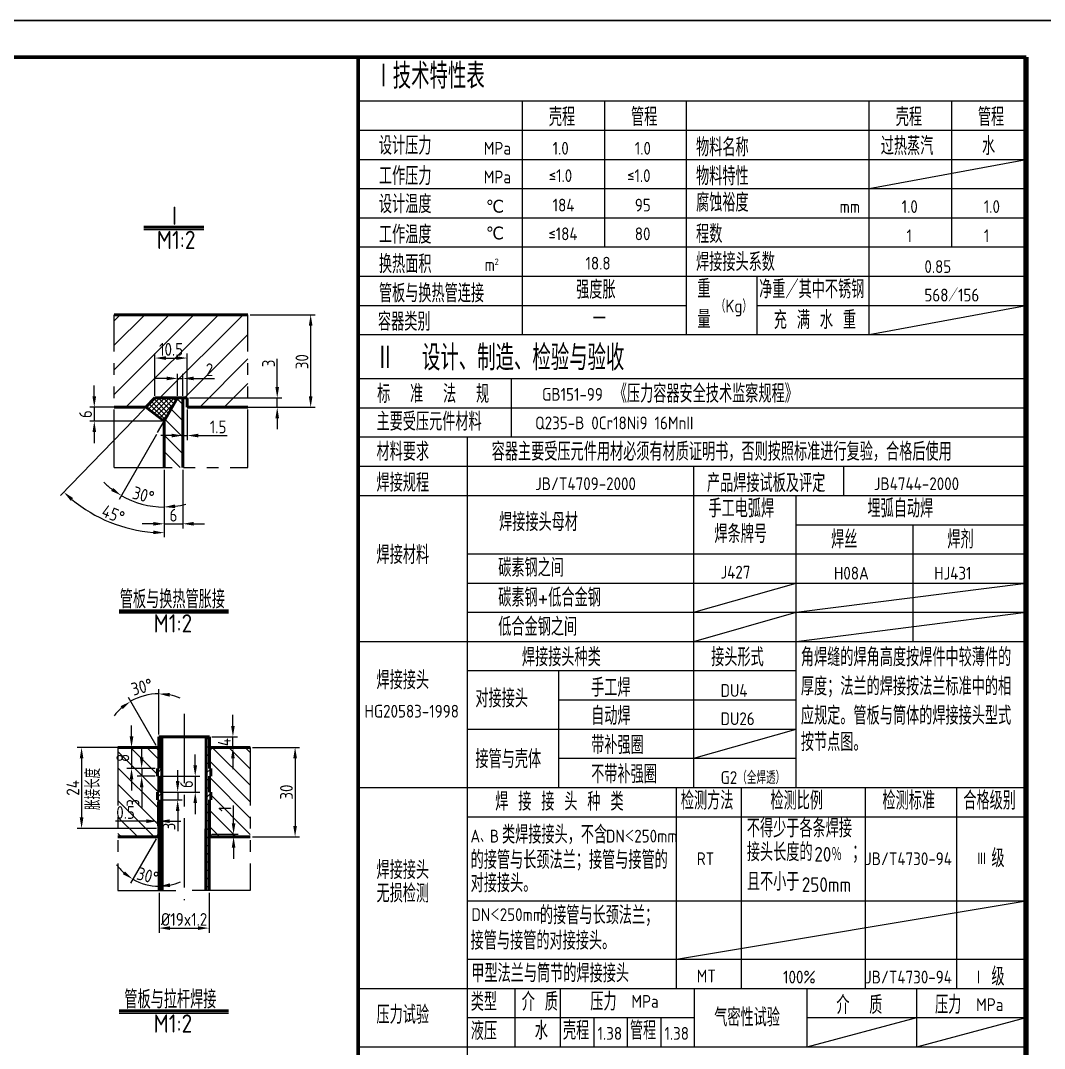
# Model space of a CAD drawing. Header units: millimetres. Extents: x -429811 to -211006, y 118619 to 258323.
# Drawn here: x -214589.4 to -214309, y 121792.8 to 122074.2 of the extents above; entities that cross this region are included whole.
import ezdxf

# ---------------------------------------------------------------- set-up
doc = ezdxf.new("R2010")
doc.units = ezdxf.units.MM
doc.linetypes.add('CENTER2', pattern=[28.575, 19.05, -3.175, 3.175, -3.175])
doc.linetypes.add('PHANTOM2', pattern=[31.75, 15.875, -3.175, 3.175, -3.175, 3.175, -3.175])
for name, color, linetype, lineweight in [('图层1', 7, 'Continuous', 40), ('图层2', 1, 'Continuous', 20), ('图层3', 3, 'Continuous', 20), ('图层4', 2, 'Continuous', 20), ('图层6', 4, 'CENTER2', 20), ('图层7', 6, 'PHANTOM2', 20), ('图框_内框线', 5, 'Continuous', 50), ('图框_角线', 5, 'Continuous', 200)]:
    doc.layers.add(name, color=color, linetype=linetype, lineweight=lineweight)
doc.layers.add('图框_外框线', color=7, linetype='Continuous')
doc.styles.add('工程字体', font='gbenor.shx', dxfattribs={"bigfont": 'gbcbig.shx'})
doc.dimstyles.new('ISO-25', dxfattribs={"dimtxt": 3.5, "dimasz": 3, "dimexe": 1.25, "dimexo": 0.625, "dimtad": 1, "dimdec": 1, "dimtxsty": '工程字体', "dimcen": 2.5, "dimclrd": 3, "dimclre": 3, "dimclrt": 2, "dimadec": 0, "dimazin": 0, "dimtfac": 1, "dimtdec": 1, "dimtmove": 0, "dimatfit": 3, "dimfxl": 0, "dimlwd": 13, "dimlwe": 13, "dimarcsym": 0})

# ---------------------------------------------------------------- blocks, each defined once
blk = doc.blocks.new('*D24')
at = {"layer": 'Defpoints', "color": 0}
for p in [(-214555.08, 121968.31), (-214569.23, 121964.5), (-214550.09, 121964.5)]:
    blk.add_point(p, dxfattribs=at)
at = {"layer": '图层1', "color": 3, "lineweight": 13}
for p, q in [((-214569.23, 121971.31), (-214569.23, 121974.31)), ((-214555.7, 121968.31), (-214570.48, 121968.31)), ((-214569.23, 121968.31), (-214569.23, 121964.5)), ((-214550.71, 121964.5), (-214570.48, 121964.5)), ((-214569.23, 121961.5), (-214569.23, 121958.5))]:
    blk.add_line(p, q, dxfattribs=at)
at = {"layer": '图层1', "color": 3}
for points in [[(-214569.73, 121971.31), (-214568.73, 121971.31), (-214569.23, 121968.31)], [(-214569.73, 121961.5), (-214568.73, 121961.5), (-214569.23, 121964.5)]]:
    blk.add_solid(points, dxfattribs=at)
at = {"layer": '图层1', "color": 2, "insert": (-214571.61, 121966.41), "char_height": 3.5, "attachment_point": 5, "rotation": 90, "style": '工程字体'}
blk.add_mtext('6', dxfattribs=at)
blk = doc.blocks.new('*D23')
at = {"layer": 'Defpoints', "color": 0}
for p in [(-214551.93, 121860.78), (-214551.57, 121860.78), (-214551.93, 121854.98)]:
    blk.add_point(p, dxfattribs=at)
at = {"layer": '图层1', "color": 3, "lineweight": 13}
for p, q in [((-214551.93, 121860.15), (-214551.93, 121853.73)), ((-214551.57, 121860.15), (-214551.57, 121853.73)), ((-214554.93, 121854.98), (-214563.38, 121854.98)), ((-214551.57, 121854.98), (-214551.93, 121854.98)), ((-214548.57, 121854.98), (-214545.57, 121854.98))]:
    blk.add_line(p, q, dxfattribs=at)
at = {"layer": '图层1', "color": 3}
for points in [[(-214554.93, 121855.48), (-214554.93, 121854.48), (-214551.93, 121854.98)], [(-214548.57, 121855.48), (-214548.57, 121854.48), (-214551.57, 121854.98)]]:
    blk.add_solid(points, dxfattribs=at)
at = {"layer": '图层1', "color": 2, "insert": (-214560.66, 121857.36), "char_height": 3.5, "attachment_point": 5, "style": '工程字体'}
blk.add_mtext('0.5', dxfattribs=at)
blk = doc.blocks.new('*D22')
at = {"layer": 'Defpoints', "color": 0}
for p in [(-214551.57, 121862.94), (-214551.57, 121860.78), (-214546.39, 121860.78)]:
    blk.add_point(p, dxfattribs=at)
at = {"layer": '图层1', "color": 3, "lineweight": 13}
for p, q in [((-214546.39, 121865.94), (-214546.39, 121868.94)), ((-214550.94, 121862.94), (-214545.14, 121862.94)), ((-214546.39, 121862.94), (-214546.39, 121860.78)), ((-214550.94, 121860.78), (-214545.14, 121860.78)), ((-214546.39, 121857.78), (-214546.39, 121852.24))]:
    blk.add_line(p, q, dxfattribs=at)
at = {"layer": '图层1', "color": 3}
for points in [[(-214546.89, 121865.94), (-214545.89, 121865.94), (-214546.39, 121862.94)], [(-214546.89, 121857.78), (-214545.89, 121857.78), (-214546.39, 121860.78)]]:
    blk.add_solid(points, dxfattribs=at)
at = {"layer": '图层1', "color": 2, "insert": (-214548.77, 121853.51), "char_height": 3.5, "attachment_point": 5, "rotation": 90, "style": '工程字体'}
blk.add_mtext('3', dxfattribs=at)
blk = doc.blocks.new('*D21')
at = {"layer": 'Defpoints', "color": 0}
for p in [(-214551.93, 121867.26), (-214551.93, 121862.94), (-214541.58, 121862.94)]:
    blk.add_point(p, dxfattribs=at)
at = {"layer": '图层1', "color": 3, "lineweight": 13}
for p, q in [((-214541.58, 121870.26), (-214541.58, 121873.26)), ((-214551.3, 121867.26), (-214540.33, 121867.26)), ((-214541.58, 121867.26), (-214541.58, 121862.94)), ((-214551.3, 121862.94), (-214540.33, 121862.94)), ((-214541.58, 121859.94), (-214541.58, 121856.94))]:
    blk.add_line(p, q, dxfattribs=at)
at = {"layer": '图层1', "color": 3}
for points in [[(-214542.08, 121870.26), (-214541.08, 121870.26), (-214541.58, 121867.26)], [(-214542.08, 121859.94), (-214541.08, 121859.94), (-214541.58, 121862.94)]]:
    blk.add_solid(points, dxfattribs=at)
at = {"layer": '图层1', "color": 2, "insert": (-214543.96, 121865.1), "char_height": 3.5, "attachment_point": 5, "rotation": 90, "style": '工程字体'}
blk.add_mtext('6', dxfattribs=at)
blk = doc.blocks.new('*D20')
at = {"layer": 'Defpoints', "color": 0}
for p in [(-214551.93, 121869.42), (-214556.25, 121867.26), (-214551.93, 121867.26)]:
    blk.add_point(p, dxfattribs=at)
at = {"layer": '图层1', "color": 3, "lineweight": 13}
for p, q in [((-214556.25, 121872.42), (-214556.25, 121875.42)), ((-214552.55, 121869.42), (-214557.5, 121869.42)), ((-214556.25, 121869.42), (-214556.25, 121867.26)), ((-214552.55, 121867.26), (-214557.5, 121867.26)), ((-214556.25, 121864.26), (-214556.25, 121858.72))]:
    blk.add_line(p, q, dxfattribs=at)
at = {"layer": '图层1', "color": 3}
for points in [[(-214556.75, 121872.42), (-214555.75, 121872.42), (-214556.25, 121869.42)], [(-214556.75, 121864.26), (-214555.75, 121864.26), (-214556.25, 121867.26)]]:
    blk.add_solid(points, dxfattribs=at)
at = {"layer": '图层1', "color": 2, "insert": (-214558.63, 121859.99), "char_height": 3.5, "attachment_point": 5, "rotation": 90, "style": '工程字体'}
blk.add_mtext('3', dxfattribs=at)
blk = doc.blocks.new('*D19')
at = {"layer": 'Defpoints', "color": 0}
for p in [(-214552.42, 121875.18), (-214559.03, 121869.42), (-214551.93, 121869.42)]:
    blk.add_point(p, dxfattribs=at)
at = {"layer": '图层1', "color": 3, "lineweight": 13}
for p, q in [((-214559.03, 121878.18), (-214559.03, 121881.18)), ((-214553.05, 121875.18), (-214560.28, 121875.18)), ((-214559.03, 121875.18), (-214559.03, 121869.42)), ((-214552.55, 121869.42), (-214560.28, 121869.42)), ((-214559.03, 121866.42), (-214559.03, 121863.42))]:
    blk.add_line(p, q, dxfattribs=at)
at = {"layer": '图层1', "color": 3}
for points in [[(-214559.53, 121878.18), (-214558.53, 121878.18), (-214559.03, 121875.18)], [(-214559.53, 121866.42), (-214558.53, 121866.42), (-214559.03, 121869.42)]]:
    blk.add_solid(points, dxfattribs=at)
at = {"layer": '图层1', "color": 2, "insert": (-214561.4, 121872.3), "char_height": 3.5, "attachment_point": 5, "rotation": 90, "style": '工程字体'}
blk.add_mtext('8', dxfattribs=at)
blk = doc.blocks.new('*D18')
at = {"layer": 'Defpoints', "color": 0}
for p in [(-214551.48, 121852.86), (-214551.98, 121850.7), (-214551.57, 121851.42), (-214556.41, 121838.01), (-214551.48, 121835.99)]:
    blk.add_point(p, dxfattribs=at)
at = {"layer": '图层1', "color": 3, "lineweight": 13}
blk.add_line((-214552.3, 121850.16), (-214559.32, 121837.99), dxfattribs=at)
for start, end in [(216.1399, 228.07), (240, 270), (281.93, 293.8601)]:
    blk.add_arc((-214551.48, 121851.58), 14.43, start, end, dxfattribs=at)
at = {"layer": '图层1', "color": 3}
for points in [[(-214560.83, 121841.24), (-214561.42, 121840.43), (-214558.7, 121839.08)], [(-214548.44, 121836.96), (-214548.55, 121837.95), (-214551.48, 121837.14)]]:
    blk.add_solid(points, dxfattribs=at)
at = {"layer": '图层1', "color": 2, "insert": (-214554.57, 121840.02), "char_height": 3.5, "attachment_point": 5, "rotation": 345, "style": '工程字体'}
blk.add_mtext('30°', dxfattribs=at)
blk = doc.blocks.new('*D17')
at = {"layer": 'Defpoints', "color": 0}
for p in [(-214537.71, 121851.42), (-214537.29, 121850.7), (-214531.08, 121851.42)]:
    blk.add_point(p, dxfattribs=at)
at = {"layer": '图层1', "color": 3, "lineweight": 13}
for p, q in [((-214531.08, 121854.42), (-214531.08, 121859.25)), ((-214537.08, 121851.42), (-214529.83, 121851.42)), ((-214536.67, 121850.7), (-214529.83, 121850.7)), ((-214531.08, 121850.7), (-214531.08, 121851.42)), ((-214531.08, 121847.7), (-214531.08, 121844.7))]:
    blk.add_line(p, q, dxfattribs=at)
at = {"layer": '图层1', "color": 3}
for points in [[(-214531.58, 121854.42), (-214530.58, 121854.42), (-214531.08, 121851.42)], [(-214531.58, 121847.7), (-214530.58, 121847.7), (-214531.08, 121850.7)]]:
    blk.add_solid(points, dxfattribs=at)
at = {"layer": '图层1', "color": 2, "insert": (-214533.45, 121858.34), "char_height": 3.5, "attachment_point": 5, "rotation": 90, "style": '工程字体'}
blk.add_mtext('1', dxfattribs=at)
blk = doc.blocks.new('*D16')
at = {"layer": 'Defpoints', "color": 0}
for p in [(-214553.69, 121875.18), (-214572.71, 121853.01), (-214551.57, 121853.01)]:
    blk.add_point(p, dxfattribs=at)
at = {"layer": '图层1', "color": 3, "lineweight": 13}
for p, q in [((-214554.32, 121875.18), (-214573.96, 121875.18)), ((-214572.71, 121872.18), (-214572.71, 121856.01)), ((-214552.19, 121853.01), (-214573.96, 121853.01))]:
    blk.add_line(p, q, dxfattribs=at)
at = {"layer": '图层1', "color": 3}
for points in [[(-214573.21, 121872.18), (-214572.21, 121872.18), (-214572.71, 121875.18)], [(-214573.21, 121856.01), (-214572.21, 121856.01), (-214572.71, 121853.01)]]:
    blk.add_solid(points, dxfattribs=at)
at = {"layer": '图层1', "color": 2, "insert": (-214575.09, 121864.1), "char_height": 3.5, "attachment_point": 5, "rotation": 90, "style": '工程字体'}
blk.add_mtext('24', dxfattribs=at)
blk = doc.blocks.new('*D15')
at = {"layer": 'Defpoints', "color": 0}
for p in [(-214554.24, 121889.63), (-214551.57, 121878.06), (-214551.98, 121875.18), (-214551.57, 121874.46), (-214551.57, 121869.42)]:
    blk.add_point(p, dxfattribs=at)
at = {"layer": '图层1', "color": 3, "lineweight": 13}
for p, q in [((-214551.57, 121878.68), (-214551.57, 121891.11)), ((-214552.3, 121875.72), (-214559.89, 121888.88))]:
    blk.add_line(p, q, dxfattribs=at)
for start, end in [(90, 120), (67.6459, 78.823), (131.177, 142.3541)]:
    blk.add_arc((-214551.57, 121874.46), 15.4, start, end, dxfattribs=at)
at = {"layer": '图层1', "color": 3}
for points in [[(-214548.63, 121889.07), (-214548.53, 121890.07), (-214551.57, 121889.86)], [(-214562, 121886.46), (-214561.42, 121885.65), (-214559.27, 121887.8)]]:
    blk.add_solid(points, dxfattribs=at)
at = {"layer": '图层1', "color": 2, "insert": (-214556.19, 121891.73), "char_height": 3.5, "attachment_point": 5, "rotation": 15, "style": '工程字体'}
blk.add_mtext('30°', dxfattribs=at)
blk = doc.blocks.new('*D14')
at = {"layer": 'Defpoints', "color": 0}
for p in [(-214537.71, 121878.06), (-214531.26, 121878.06), (-214537.71, 121875.18)]:
    blk.add_point(p, dxfattribs=at)
at = {"layer": '图层1', "color": 3, "lineweight": 13}
for p, q in [((-214531.26, 121881.06), (-214531.26, 121884.06)), ((-214537.08, 121878.06), (-214530.01, 121878.06)), ((-214531.26, 121875.18), (-214531.26, 121878.06)), ((-214537.08, 121875.18), (-214530.01, 121875.18)), ((-214531.26, 121872.18), (-214531.26, 121869.18))]:
    blk.add_line(p, q, dxfattribs=at)
at = {"layer": '图层1', "color": 3}
for points in [[(-214531.76, 121881.06), (-214530.76, 121881.06), (-214531.26, 121878.06)], [(-214531.76, 121872.18), (-214530.76, 121872.18), (-214531.26, 121875.18)]]:
    blk.add_solid(points, dxfattribs=at)
at = {"layer": '图层1', "color": 2, "insert": (-214533.63, 121876.62), "char_height": 3.5, "attachment_point": 5, "rotation": 90, "style": '工程字体'}
blk.add_mtext('4', dxfattribs=at)
blk = doc.blocks.new('*D13')
at = {"layer": 'Defpoints', "color": 0}
for p in [(-214551.48, 121835.99), (-214537.8, 121835.99), (-214537.8, 121825.7)]:
    blk.add_point(p, dxfattribs=at)
at = {"layer": '图层1', "color": 3, "lineweight": 13}
for p, q in [((-214551.48, 121835.37), (-214551.48, 121824.45)), ((-214537.8, 121835.37), (-214537.8, 121824.45)), ((-214548.48, 121825.7), (-214540.8, 121825.7))]:
    blk.add_line(p, q, dxfattribs=at)
at = {"layer": '图层1', "color": 3}
for points in [[(-214548.48, 121826.2), (-214548.48, 121825.2), (-214551.48, 121825.7)], [(-214540.8, 121826.2), (-214540.8, 121825.2), (-214537.8, 121825.7)]]:
    blk.add_solid(points, dxfattribs=at)
at = {"layer": '图层1', "color": 2, "insert": (-214544.64, 121828.08), "char_height": 3.5, "attachment_point": 5, "style": '工程字体'}
blk.add_mtext('%%c19x1.2', dxfattribs=at)
blk = doc.blocks.new('*D12')
at = {"layer": 'Defpoints', "color": 0}
for p in [(-214526.52, 121875.18), (-214526.52, 121850.7), (-214514.23, 121850.7)]:
    blk.add_point(p, dxfattribs=at)
at = {"layer": '图层1', "color": 3, "lineweight": 13}
for p, q in [((-214525.9, 121875.18), (-214512.98, 121875.18)), ((-214514.23, 121872.18), (-214514.23, 121853.7)), ((-214525.9, 121850.7), (-214512.98, 121850.7))]:
    blk.add_line(p, q, dxfattribs=at)
at = {"layer": '图层1', "color": 3}
for points in [[(-214514.73, 121872.18), (-214513.73, 121872.18), (-214514.23, 121875.18)], [(-214514.73, 121853.7), (-214513.73, 121853.7), (-214514.23, 121850.7)]]:
    blk.add_solid(points, dxfattribs=at)
at = {"layer": '图层1', "color": 2, "insert": (-214516.61, 121862.94), "char_height": 3.5, "attachment_point": 5, "rotation": 90, "style": '工程字体'}
blk.add_mtext('30', dxfattribs=at)
blk = doc.blocks.new('*D11')
at = {"layer": 'Defpoints', "color": 0}
for p in [(-214552.62, 121970.85), (-214555.08, 121968.31), (-214550.09, 121964.5), (-214550.09, 121951.79), (-214569.49, 121939.04)]:
    blk.add_point(p, dxfattribs=at)
at = {"layer": '图层1', "color": 3, "lineweight": 13}
for p, q in [((-214555.51, 121967.86), (-214578.46, 121944.19)), ((-214550.09, 121951.16), (-214550.09, 121932.7))]:
    blk.add_line(p, q, dxfattribs=at)
blk.add_arc((-214550.09, 121973.46), 39.52, 230.239, 265.6491, dxfattribs=at)
at = {"layer": '图层1', "color": 3}
for points in [[(-214575.7, 121942.71), (-214575.03, 121943.46), (-214577.59, 121945.09)], [(-214553.07, 121934.56), (-214553.1, 121933.56), (-214550.09, 121933.95)]]:
    blk.add_solid(points, dxfattribs=at)
at = {"layer": '图层1', "color": 2, "insert": (-214564.03, 121939.04), "char_height": 3.5, "attachment_point": 5, "rotation": 337.9441, "style": '工程字体'}
blk.add_mtext('45%%d', dxfattribs=at)
blk = doc.blocks.new('*D10')
at = {"layer": 'Defpoints', "color": 0}
for p in [(-214550.09, 121964.5), (-214550.09, 121964.5), (-214551.89, 121961.38), (-214550.09, 121951.79), (-214554.17, 121941.36)]:
    blk.add_point(p, dxfattribs=at)
at = {"layer": '图层1', "color": 3, "lineweight": 13}
for p, q in [((-214552.2, 121960.84), (-214562.46, 121943.07)), ((-214550.09, 121951.16), (-214550.09, 121939.75))]:
    blk.add_line(p, q, dxfattribs=at)
for start, end in [(225.3606, 232.6803), (240, 270), (277.3197, 284.6394)]:
    blk.add_arc((-214550.09, 121964.5), 23.5, start, end, dxfattribs=at)
at = {"layer": '图层1', "color": 3}
for points in [[(-214564.06, 121946.23), (-214564.61, 121945.4), (-214561.84, 121944.15)], [(-214547.06, 121940.69), (-214547.13, 121941.69), (-214550.09, 121941)]]:
    blk.add_solid(points, dxfattribs=at)
at = {"layer": '图层1', "color": 2, "insert": (-214555.78, 121944.26), "char_height": 3.5, "attachment_point": 5, "rotation": 344.296, "style": '工程字体'}
blk.add_mtext('30°', dxfattribs=at)
blk = doc.blocks.new('*D9')
at = {"layer": 'Defpoints', "color": 0}
for p in [(-214545.02, 121976.2), (-214546.42, 121970.85), (-214545.02, 121970.85)]:
    blk.add_point(p, dxfattribs=at)
at = {"layer": '图层1', "color": 3, "lineweight": 13}
for p, q in [((-214549.42, 121976.2), (-214552.42, 121976.2)), ((-214546.42, 121971.47), (-214546.42, 121977.45)), ((-214546.42, 121976.2), (-214545.02, 121976.2)), ((-214545.02, 121971.47), (-214545.02, 121977.45)), ((-214542.02, 121976.2), (-214536.35, 121976.2))]:
    blk.add_line(p, q, dxfattribs=at)
at = {"layer": '图层1', "color": 3}
for points in [[(-214549.42, 121976.7), (-214549.42, 121975.7), (-214546.42, 121976.2)], [(-214542.02, 121976.7), (-214542.02, 121975.7), (-214545.02, 121976.2)]]:
    blk.add_solid(points, dxfattribs=at)
at = {"layer": '图层1', "color": 2, "insert": (-214537.68, 121978.58), "char_height": 3.5, "attachment_point": 5, "style": '工程字体'}
blk.add_mtext('2', dxfattribs=at)
blk = doc.blocks.new('*D8')
at = {"layer": 'Defpoints', "color": 0}
for p in [(-214543.75, 121970.85), (-214543.75, 121968.31), (-214519.13, 121968.31)]:
    blk.add_point(p, dxfattribs=at)
at = {"layer": '图层1', "color": 3, "lineweight": 13}
for p, q in [((-214519.13, 121973.85), (-214519.13, 121981.57)), ((-214543.12, 121970.85), (-214517.88, 121970.85)), ((-214519.13, 121968.31), (-214519.13, 121970.85)), ((-214543.12, 121968.31), (-214517.88, 121968.31)), ((-214519.13, 121965.31), (-214519.13, 121962.31))]:
    blk.add_line(p, q, dxfattribs=at)
at = {"layer": '图层1', "color": 3}
for points in [[(-214519.63, 121973.85), (-214518.63, 121973.85), (-214519.13, 121970.85)], [(-214519.63, 121965.31), (-214518.63, 121965.31), (-214519.13, 121968.31)]]:
    blk.add_solid(points, dxfattribs=at)
at = {"layer": '图层1', "color": 2, "insert": (-214521.51, 121980.3), "char_height": 3.5, "attachment_point": 5, "rotation": 90, "style": '工程字体'}
blk.add_mtext('3', dxfattribs=at)
blk = doc.blocks.new('*D7')
at = {"layer": 'Defpoints', "color": 0}
for p in [(-214545.02, 121968.31), (-214543.75, 121968.31), (-214543.75, 121960.56)]:
    blk.add_point(p, dxfattribs=at)
at = {"layer": '图层1', "color": 3, "lineweight": 13}
for p, q in [((-214545.02, 121967.69), (-214545.02, 121959.31)), ((-214543.75, 121967.69), (-214543.75, 121959.31)), ((-214548.02, 121960.56), (-214551.02, 121960.56)), ((-214545.02, 121960.56), (-214543.75, 121960.56)), ((-214540.75, 121960.56), (-214532.88, 121960.56))]:
    blk.add_line(p, q, dxfattribs=at)
at = {"layer": '图层1', "color": 3}
for points in [[(-214548.02, 121961.06), (-214548.02, 121960.06), (-214545.02, 121960.56)], [(-214540.75, 121961.06), (-214540.75, 121960.06), (-214543.75, 121960.56)]]:
    blk.add_solid(points, dxfattribs=at)
at = {"layer": '图层1', "color": 2, "insert": (-214535.31, 121962.93), "char_height": 3.5, "attachment_point": 5, "style": '工程字体'}
blk.add_mtext('1.5', dxfattribs=at)
blk = doc.blocks.new('*D6')
at = {"layer": 'Defpoints', "color": 0}
for p in [(-214543.75, 121981.78), (-214552.62, 121970.85), (-214543.75, 121970.85)]:
    blk.add_point(p, dxfattribs=at)
at = {"layer": '图层1', "color": 3, "lineweight": 13}
for p, q in [((-214552.62, 121971.47), (-214552.62, 121983.03)), ((-214543.75, 121971.47), (-214543.75, 121983.03)), ((-214549.62, 121981.78), (-214546.75, 121981.78))]:
    blk.add_line(p, q, dxfattribs=at)
at = {"layer": '图层1', "color": 3}
for points in [[(-214549.62, 121982.28), (-214549.62, 121981.28), (-214552.62, 121981.78)], [(-214546.75, 121982.28), (-214546.75, 121981.28), (-214543.75, 121981.78)]]:
    blk.add_solid(points, dxfattribs=at)
at = {"layer": '图层1', "color": 2, "insert": (-214548.19, 121984.16), "char_height": 3.5, "attachment_point": 5, "style": '工程字体'}
blk.add_mtext('10.5', dxfattribs=at)
blk = doc.blocks.new('*D5')
at = {"layer": 'Defpoints', "color": 0}
for p in [(-214550.09, 121951.79), (-214545.02, 121951.79), (-214545.02, 121936.4)]:
    blk.add_point(p, dxfattribs=at)
at = {"layer": '图层1', "color": 3, "lineweight": 13}
for p, q in [((-214550.09, 121951.16), (-214550.09, 121935.15)), ((-214545.02, 121951.16), (-214545.02, 121935.15)), ((-214553.09, 121936.4), (-214556.09, 121936.4)), ((-214550.09, 121936.4), (-214545.02, 121936.4)), ((-214542.02, 121936.4), (-214539.02, 121936.4))]:
    blk.add_line(p, q, dxfattribs=at)
at = {"layer": '图层1', "color": 3}
for points in [[(-214553.09, 121936.9), (-214553.09, 121935.9), (-214550.09, 121936.4)], [(-214542.02, 121936.9), (-214542.02, 121935.9), (-214545.02, 121936.4)]]:
    blk.add_solid(points, dxfattribs=at)
at = {"layer": '图层1', "color": 2, "insert": (-214547.55, 121938.77), "char_height": 3.5, "attachment_point": 5, "style": '工程字体'}
blk.add_mtext('6', dxfattribs=at)
blk = doc.blocks.new('*D4')
at = {"layer": 'Defpoints', "color": 0}
for p in [(-214527.14, 121993.66), (-214527.14, 121968.31), (-214509.97, 121968.31)]:
    blk.add_point(p, dxfattribs=at)
at = {"layer": '图层1', "color": 3, "lineweight": 13}
for p, q in [((-214526.51, 121993.66), (-214508.72, 121993.66)), ((-214509.97, 121990.66), (-214509.97, 121971.31)), ((-214526.51, 121968.31), (-214508.72, 121968.31))]:
    blk.add_line(p, q, dxfattribs=at)
at = {"layer": '图层1', "color": 3}
for points in [[(-214510.47, 121990.66), (-214509.47, 121990.66), (-214509.97, 121993.66)], [(-214510.47, 121971.31), (-214509.47, 121971.31), (-214509.97, 121968.31)]]:
    blk.add_solid(points, dxfattribs=at)
at = {"layer": '图层1', "color": 2, "insert": (-214512.35, 121980.79), "char_height": 3.5, "attachment_point": 5, "rotation": 90, "style": '工程字体'}
blk.add_mtext('30', dxfattribs=at)

msp = doc.modelspace()

# ---------------------------------------------------------------- hatches: boundary and pattern name
at = {"layer": '图层2'}
h = msp.add_hatch(dxfattribs=at)
h.set_pattern_fill('ANSI31', color=256, scale=1.5, style=0)
h.set_pattern_definition([(45, (9755.2986, -6740.922), (-3.367596045, 3.367596045), [])])
h.paths.add_polyline_path([(-214527.14, 121993.66), (-214563.8, 121993.66), (-214563.8, 121968.31), (-214555.08, 121968.31), (-214552.62, 121970.85), (-214543.75, 121970.85), (-214543.75, 121968.31), (-214527.14, 121968.31)])
h.paths.add_polyline_path([(-214551.89, 121986.78), (-214544.48, 121986.78), (-214544.48, 121981.53), (-214551.89, 121981.53)], flags=24)
h.paths.add_polyline_path([(-214539.27, 121981.2), (-214536.1, 121981.2), (-214536.1, 121975.95), (-214539.27, 121975.95)], flags=24)
h = msp.add_hatch(dxfattribs=at)
h.set_pattern_fill('ANSI37', color=256, scale=0.3, angle=90, style=0)
h.set_pattern_definition([(135, (9755.2986, -6740.9222), (-0.673519209, -0.673519209), []), (225, (9755.2986, -6740.9222), (0.673519209, -0.673519209), [])])
h.paths.add_polyline_path([(-214546.42, 121970.85), (-214552.62, 121970.85), (-214555.08, 121968.31), (-214550.09, 121964.5)])
h = msp.add_hatch(dxfattribs=at)
h.set_pattern_fill('ANSI31', color=256, angle=90, style=0)
h.set_pattern_definition([(135, (9755.2986, -6740.9222), (-2.24506403, -2.24506403), [])])
h.paths.add_polyline_path([(-214545.02, 121970.85), (-214546.42, 121970.85), (-214550.09, 121964.5), (-214550.09, 121951.79), (-214545.02, 121951.79)])
h = msp.add_hatch(dxfattribs=at)
h.set_pattern_fill('ANSI31', color=256, scale=0.5, style=0)
h.set_pattern_definition([(45, (9754.4136, -6744.9854), (-1.122532015, 1.122532015), [])])
h.paths.add_polyline_path([(-214550.7, 121878.06), (-214551.57, 121878.06), (-214551.57, 121869.42), (-214551.93, 121869.42), (-214551.93, 121867.26), (-214551.57, 121867.26), (-214551.57, 121862.94), (-214551.93, 121862.94), (-214551.93, 121860.78), (-214551.57, 121860.78), (-214551.57, 121853.01), (-214551.48, 121852.86), (-214551.48, 121835.99), (-214550.61, 121835.99), (-214550.61, 121852.86), (-214550.7, 121853.01)])
h.paths.add_polyline_path([(-214537.35, 121869.42), (-214537.71, 121869.42), (-214537.71, 121878.06), (-214538.57, 121878.06), (-214538.57, 121853.01), (-214538.66, 121852.86), (-214538.66, 121835.99), (-214537.8, 121835.99), (-214537.8, 121852.86), (-214537.71, 121853.01), (-214537.71, 121860.78), (-214537.35, 121860.78), (-214537.35, 121862.94), (-214537.71, 121862.94), (-214537.71, 121867.26), (-214537.35, 121867.26)])
h = msp.add_hatch(dxfattribs=at)
h.set_pattern_fill('ANSI31', color=256, angle=90, style=0)
h.set_pattern_definition([(135, (9754.4136, -6744.9854), (-2.24506403, -2.24506403), [])])
h.paths.add_polyline_path([(-214551.57, 121867.26), (-214551.93, 121867.26), (-214551.93, 121869.42), (-214551.57, 121869.42), (-214551.57, 121874.46), (-214551.98, 121875.18), (-214562.75, 121875.18), (-214562.75, 121850.7), (-214551.98, 121850.7), (-214551.57, 121851.42), (-214551.57, 121860.78), (-214551.93, 121860.78), (-214551.93, 121862.94), (-214551.57, 121862.94)])
h.paths.add_polyline_path([(-214537.35, 121862.94), (-214537.35, 121860.78), (-214537.71, 121860.78), (-214537.71, 121851.42), (-214537.29, 121850.7), (-214526.52, 121850.7), (-214526.52, 121875.18), (-214537.29, 121875.18), (-214537.71, 121874.46), (-214537.71, 121869.42), (-214537.35, 121869.42), (-214537.35, 121867.26), (-214537.71, 121867.26), (-214537.71, 121862.94)])
h.paths.add_polyline_path([(-214564.03, 121870.84), (-214564.03, 121873.76), (-214558.78, 121873.76), (-214558.78, 121870.84)], flags=9)
h.paths.add_polyline_path([(-214561.25, 121858.47), (-214561.25, 121861.51), (-214556, 121861.51), (-214556, 121858.47)], flags=24)
h.paths.add_polyline_path([(-214563.63, 121859.98), (-214557.68, 121859.98), (-214557.68, 121854.73), (-214563.63, 121854.73)], flags=9)
h.paths.add_polyline_path([(-214536.08, 121857.17), (-214536.08, 121859.5), (-214530.83, 121859.5), (-214530.83, 121857.17)], flags=24)

# ---------------------------------------------------------------- linework, layer by layer
at = {"layer": '图层1'}
for p, q in [((-214555.64, 122017.59), (-214539.21, 122017.59)), ((-214563.8, 121993.66), (-214527.14, 121993.66)), ((-214552.62, 121970.85), (-214555.08, 121968.31)), ((-214543.75, 121970.85), (-214552.62, 121970.85)), ((-214546.42, 121970.85), (-214550.09, 121964.5)), ((-214545.02, 121970.85), (-214546.42, 121970.85)), ((-214545.02, 121951.79), (-214545.02, 121970.85)), ((-214543.75, 121968.31), (-214543.75, 121970.85)), ((-214563.8, 121968.31), (-214555.08, 121968.31)), ((-214555.08, 121968.31), (-214550.09, 121964.5)), ((-214543.75, 121968.31), (-214527.14, 121968.31)), ((-214550.09, 121951.79), (-214550.09, 121964.5)), ((-214562.4, 121912.59), (-214532.45, 121912.59)), ((-214551.57, 121878.06), (-214537.71, 121878.06)), ((-214551.57, 121869.42), (-214551.57, 121878.06)), ((-214550.7, 121853.01), (-214550.7, 121878.06)), ((-214538.57, 121853.01), (-214538.57, 121878.06)), ((-214537.71, 121869.42), (-214537.71, 121878.06)), ((-214562.75, 121875.18), (-214551.57, 121875.18)), ((-214551.57, 121874.46), (-214551.98, 121875.18)), ((-214537.71, 121875.18), (-214526.52, 121875.18)), ((-214537.71, 121874.46), (-214537.29, 121875.18)), ((-214551.93, 121869.42), (-214551.93, 121867.26)), ((-214551.57, 121869.42), (-214551.93, 121869.42)), ((-214537.71, 121869.42), (-214537.35, 121869.42)), ((-214537.35, 121869.42), (-214537.35, 121867.26)), ((-214551.93, 121867.26), (-214551.57, 121867.26)), ((-214551.57, 121862.94), (-214551.57, 121867.26)), ((-214537.35, 121867.26), (-214537.71, 121867.26)), ((-214537.71, 121862.94), (-214537.71, 121867.26)), ((-214551.57, 121862.94), (-214551.93, 121862.94)), ((-214551.93, 121862.94), (-214551.93, 121860.78)), ((-214537.71, 121862.94), (-214537.35, 121862.94)), ((-214537.35, 121862.94), (-214537.35, 121860.78)), ((-214551.93, 121860.78), (-214551.57, 121860.78)), ((-214551.57, 121851.42), (-214551.57, 121860.78)), ((-214537.71, 121851.42), (-214537.71, 121860.78)), ((-214537.35, 121860.78), (-214537.71, 121860.78)), ((-214551.57, 121853.01), (-214551.48, 121852.86)), ((-214551.48, 121852.86), (-214551.48, 121835.99)), ((-214550.7, 121853.01), (-214550.61, 121852.86)), ((-214550.61, 121852.86), (-214550.61, 121835.99)), ((-214538.57, 121853.01), (-214538.66, 121852.86)), ((-214538.66, 121852.86), (-214538.66, 121835.99)), ((-214537.71, 121853.01), (-214537.8, 121852.86)), ((-214537.8, 121852.86), (-214537.8, 121835.99)), ((-214562.75, 121850.7), (-214551.48, 121850.7)), ((-214551.57, 121851.42), (-214551.98, 121850.7)), ((-214551.57, 121851.42), (-214551.48, 121851.42)), ((-214537.71, 121851.42), (-214537.8, 121851.42)), ((-214537.8, 121850.7), (-214526.52, 121850.7)), ((-214537.71, 121851.42), (-214537.29, 121850.7)), ((-214562.4, 121803.03), (-214532.45, 121803.03))]:
    msp.add_line(p, q, dxfattribs=at)
at = {"layer": '图层2'}
for p, q in [((-214496.99, 122052.19), (-214313.99, 122052.19)), ((-214451.99, 121988.19), (-214451.99, 122052.19)), ((-214429.49, 122052.19), (-214429.49, 122012.19)), ((-214406.99, 121988.19), (-214406.99, 122052.19)), ((-214356.99, 121988.19), (-214356.99, 122052.19)), ((-214334.49, 122052.19), (-214334.49, 122012.19)), ((-214496.99, 122044.19), (-214313.99, 122044.19)), ((-214496.99, 122036.19), (-214313.99, 122036.19)), ((-214496.99, 122028.19), (-214313.99, 122028.19)), ((-214496.99, 122020.19), (-214313.99, 122020.19)), ((-214555.64, 122016.98), (-214539.21, 122016.98)), ((-214496.99, 122012.19), (-214313.99, 122012.19)), ((-214496.99, 122004.19), (-214313.99, 122004.19)), ((-214387.65, 121988.19), (-214387.65, 122004.19)), ((-214496.99, 121996.19), (-214406.99, 121996.19)), ((-214387.65, 121996.19), (-214313.99, 121996.19)), ((-214496.99, 121988.19), (-214313.99, 121988.19)), ((-214496.99, 121976.19), (-214313.99, 121976.19)), ((-214454.99, 121960.19), (-214454.99, 121976.19)), ((-214496.99, 121968.19), (-214313.99, 121968.19)), ((-214496.99, 121960.19), (-214313.99, 121960.19)), ((-214466.99, 121737.19), (-214466.99, 121960.19)), ((-214496.99, 121952.19), (-214313.99, 121952.19)), ((-214404.99, 121864.19), (-214404.99, 121952.19)), ((-214363.99, 121952.19), (-214363.99, 121944.19)), ((-214496.99, 121944.19), (-214313.99, 121944.19)), ((-214376.99, 121864.19), (-214376.99, 121944.19)), ((-214376.99, 121936.08), (-214313.99, 121936.08)), ((-214344.99, 121904.19), (-214344.99, 121936.08)), ((-214466.99, 121928.19), (-214313.99, 121928.19)), ((-214466.99, 121920.19), (-214313.99, 121920.19)), ((-214562.4, 121911.99), (-214532.45, 121911.99)), ((-214466.99, 121912.19), (-214313.99, 121912.19)), ((-214496.99, 121904.19), (-214313.99, 121904.19)), ((-214466.99, 121896.19), (-214376.99, 121896.19)), ((-214441.99, 121864.19), (-214441.99, 121896.19)), ((-214441.99, 121888.19), (-214376.99, 121888.19)), ((-214466.99, 121880.19), (-214376.99, 121880.19)), ((-214441.99, 121872.19), (-214376.99, 121872.19)), ((-214496.99, 121864.19), (-214313.99, 121864.19)), ((-214409.8, 121809.19), (-214409.8, 121864.19)), ((-214391.99, 121809.19), (-214391.99, 121864.19)), ((-214357.99, 121809.19), (-214357.99, 121864.19)), ((-214332.99, 121809.19), (-214332.99, 121864.19)), ((-214466.99, 121856.19), (-214313.99, 121856.19)), ((-214466.99, 121833.19), (-214313.99, 121833.19)), ((-214466.99, 121817.19), (-214313.99, 121817.19)), ((-214496.99, 121809.19), (-214313.99, 121809.19)), ((-214453.99, 121793.19), (-214453.99, 121809.19)), ((-214441.62, 121809.19), (-214441.62, 121793.19)), ((-214404.97, 121809.19), (-214404.97, 121793.19)), ((-214373.99, 121793.19), (-214373.99, 121809.19)), ((-214343.99, 121793.19), (-214343.99, 121809.19)), ((-214562.4, 121802.43), (-214532.45, 121802.43)), ((-214466.99, 121801.19), (-214404.97, 121801.19)), ((-214432.4, 121801.19), (-214432.4, 121793.19)), ((-214423.3, 121801.19), (-214423.3, 121793.19)), ((-214414.07, 121801.19), (-214414.07, 121793.19)), ((-214373.99, 121801.19), (-214313.99, 121801.19)), ((-214496.99, 121793.19), (-214313.99, 121793.19))]:
    msp.add_line(p, q, dxfattribs=at)
at = {"layer": '图层3'}
for p, q in [((-214356.99, 122028.19), (-214313.99, 122036.19)), ((-214356.99, 121988.19), (-214313.99, 121996.19)), ((-214551.89, 121961.38), (-214550.09, 121964.5)), ((-214404.99, 121912.19), (-214376.99, 121920.19)), ((-214376.99, 121912.19), (-214313.99, 121920.19)), ((-214404.99, 121904.19), (-214376.99, 121912.19)), ((-214376.99, 121904.19), (-214313.99, 121912.19)), ((-214404.99, 121872.19), (-214376.99, 121880.19)), ((-214409.8, 121817.19), (-214313.99, 121833.19)), ((-214373.99, 121793.19), (-214343.99, 121801.19)), ((-214343.99, 121793.19), (-214313.99, 121801.19))]:
    msp.add_line(p, q, dxfattribs=at)
at = {"layer": '图层6'}
msp.add_line((-214544.64, 121884.41), (-214544.64, 121833.39), dxfattribs=at)
at = {"layer": '图层7'}
for p, q in [((-214563.8, 121951.79), (-214563.8, 121993.66)), ((-214527.14, 121951.79), (-214527.14, 121993.66)), ((-214563.8, 121951.79), (-214527.14, 121951.79)), ((-214562.75, 121875.18), (-214562.75, 121835.99)), ((-214526.52, 121875.18), (-214526.52, 121835.99)), ((-214562.75, 121835.99), (-214544.64, 121835.99)), ((-214526.52, 121835.99), (-214544.64, 121835.99))]:
    msp.add_line(p, q, dxfattribs=at)
at = {"layer": '图框_内框线'}
for p, q in [((-214313.99, 122064.19), (-214872.99, 122064.19)), ((-214496.99, 122064.19), (-214313.99, 122064.19)), ((-214496.99, 121661.19), (-214496.99, 122064.19)), ((-214313.99, 122064.19), (-214313.99, 121637.19))]:
    msp.add_line(p, q, dxfattribs=at)
at = {"layer": '图框_外框线'}
msp.add_lwpolyline([(-214897.99, 122074.19), (-214897.99, 121233.19), (-214303.99, 121233.19), (-214303.99, 122074.19)], close=True, dxfattribs=at)
at = {"layer": '图框_角线'}
msp.add_line((-214313.99, 121637.19), (-214313.99, 122064.19), dxfattribs=at)

# ---------------------------------------------------------------- texts
at = {"layer": '图层4', "style": '工程字体'}
for s, height, p in [('Ⅰ技术特性表', 7, (-214492.53, 122055.52)), ('壳程', 5, (-214444.72, 122045.3)), ('管程', 5, (-214422.22, 122045.3)), ('壳程', 5, (-214349.72, 122045.3)), ('管程', 5, (-214327.22, 122045.3)), ('设计压力', 5, (-214491.28, 122037.47)), ('MPa', 3.5, (-214462.56, 122037.47)), ('1.0', 3.5, (-214443.69, 122037.47)), ('1.0', 3.5, (-214421.19, 122037.47)), ('物料名称', 5, (-214404.41, 122036.99)), ('过热蒸汽', 5, (-214353.82, 122037.36)), ('水', 5, (-214326.1, 122037.36)), ('工作压力', 5, (-214491.28, 122029.13)), ('MPa', 3.5, (-214462.56, 122029.6)), ('≤1.0', 3.5, (-214444.78, 122029.97)), ('≤1.0', 3.5, (-214423.32, 122029.97)), ('物料特性', 5, (-214404.41, 122029.09)), ('设计温度', 5, (-214491.28, 122021.43)), ('腐蚀裕度', 5, (-214404.41, 122021.85)), ('℃', 3.5, (-214461.98, 122021.6)), ('184', 3.5, (-214443.69, 122021.91)), ('95', 3.5, (-214421.19, 122021.91)), ('1.0', 3.5, (-214348.09, 122021.51)), ('1.0', 3.5, (-214325.59, 122021.51)), ('I', 5, (-214547.95, 122018.24)), ('mm', 3.5, (-214365.09, 122021.51)), ('工作温度', 5, (-214491.28, 122013.09)), ('程数', 5, (-214404.41, 122013.25)), ('M1:2', 5, (-214552.1, 122011.63)), ('℃', 3.5, (-214461.98, 122014.27)), ('≤184', 3.5, (-214444.88, 122014.04)), ('80', 3.5, (-214421.19, 122014.04)), ('1', 3.5, (-214346.76, 122013.51)), ('1', 3.5, (-214325.59, 122013.51)), ('换热面积', 5, (-214491.28, 122005.03)), ('焊接接头系数', 5, (-214404.41, 122005.59)), ('m', 3.5, (-214462.31, 122005.6)), ('2', 1.75, (-214459.58, 122007.27)), ('18.8', 3.5, (-214434.7, 122006)), ('0.85', 3.5, (-214341.87, 122005.07)), ('管板与换热管连接', 5, (-214491.28, 121997.03)), ('强度胀', 5, (-214437.25, 121998.01)), ('重', 5, (-214404.05, 121998.26)), ('净重／其中不锈钢 ', 5, (-214387.12, 121998.13)), ('568／156', 3.5, (-214341.87, 121997.27)), ('（Kg）', 3.5, (-214399.01, 121994.26)), ('容器类别', 5, (-214491.53, 121989.25)), ('一', 5, (-214432.75, 121990.04)), ('量', 5, (-214404.05, 121989.93)), ('充 满 水 重', 5, (-214383.13, 121989.71)), ('Ⅱ  设计、制造、检验与验收', 7, (-214492.12, 121978.38)), (' 标  准  法  规', 5, (-214494.47, 121969.48)), (' GB151-99', 3.5, (-214448.48, 121970.09)), ('《压力容器安全技术监察规程》', 5, (-214426.94, 121969.56)), ('主要受压元件材料', 5, (-214491.93, 121961.9)), ('Q235-B 0Cr18Ni9 16MnII', 3.5, (-214448.48, 121962.27)), ('材料要求', 5, (-214491.93, 121953.65)), ('容器主要受压元件用材必须有材质证明书，否则按照标准进行复验，合格后使用', 5, (-214460.38, 121953.67)), ('焊接规程', 5, (-214491.93, 121945.17)), ('JB/T4709-2000', 3.5, (-214448.48, 121945.62)), ('产品焊接试板及评定', 5, (-214401.43, 121945.06)), ('JB4744-2000', 3.5, (-214355.72, 121945.62)), ('手工电弧焊 ', 5, (-214401.03, 121938.12)), ('埋弧自动焊', 5, (-214357.47, 121938.12)), ('焊接接头母材', 5, (-214458.36, 121934.39)), ('焊条牌号', 5, (-214399.38, 121931.15)), ('焊丝', 5, (-214367.42, 121929.64)), ('焊剂', 5, (-214335.6, 121929.64)), ('焊接材料', 5, (-214491.93, 121925.41)), ('碳素钢之间', 5, (-214458.59, 121921.89)), ('J427', 3.5, (-214397.7, 121921.4)), ('H08A', 3.5, (-214366.65, 121921.13)), ('HJ431', 3.5, (-214339.19, 121921.13)), ('管板与换热管胀接', 5, (-214562.24, 121913.25)), ('碳素钢+低合金钢', 5, (-214458.59, 121913.72)), ('M1:2', 5, (-214552.99, 121906.64)), ('低合金钢之间', 5, (-214458.59, 121905.72)), ('焊接接头种类', 5, (-214452.11, 121897.39)), ('接头形式', 5, (-214400.27, 121897.39)), ('角焊缝的焊角高度按焊件中较薄件的 ', 5, (-214375.7, 121897.39)), ('焊接接头', 5, (-214491.93, 121891.09)), ('手工焊', 5, (-214433.14, 121889.06)), ('厚度；法兰的焊接按法兰标准中的相', 5, (-214375.7, 121889.39)), ('DU4', 3.5, (-214397.7, 121889.01)), ('对接接头 ', 5, (-214464.85, 121886.11)), ('HG20583-1998', 3.5, (-214495.23, 121883.33)), ('自动焊', 5, (-214433.14, 121881.33)), ('应规定。管板与筒体的焊接接头型式', 5, (-214375.7, 121881.39)), ('DU26', 3.5, (-214397.7, 121881.28)), ('带补强圈', 5, (-214433.14, 121873.33)), ('按节点图。', 5, (-214375.7, 121874.16)), ('接管与壳体', 5, (-214464.85, 121869.48)), ('不带补强圈', 5, (-214433.14, 121865.36)), ('G2（全焊透）', 3.5, (-214397.7, 121865.17)), ('检测方法', 5, (-214408.58, 121858.14)), ('检测比例', 5, (-214384.03, 121858.14)), ('检测标准', 5, (-214353.36, 121858.14)), ('合格级别', 5, (-214331.2, 121858.14)), ('焊 接 接 头 种 类', 5, (-214459.42, 121857.86)), ('不得少于各条焊接', 5, (-214390.5, 121850.53)), ('A、B', 3.5, (-214466.21, 121849.14)), (' 类焊接接头，不含', 5, (-214460.27, 121848.82)), ('DN＜250mm', 3.5, (-214429.09, 121849.14)), ('接头长度的    ；', 5, (-214390.5, 121844.01)), ('的接管与长颈法兰；接管与接管的', 5, (-214466.15, 121841.88)), ('20％', 4, (-214372.02, 121843.91)), ('级', 5, (-214323.52, 121842.36)), ('焊接接头', 5, (-214491.93, 121839.11)), ('RT', 3.5, (-214404.24, 121842.94)), ('JB/T4730-94', 3.5, (-214358.11, 121842.94)), ('Ⅲ', 3.5, (-214327.53, 121842.94)), ('且不小于', 5, (-214390.5, 121835.93)), ('无损检测', 5, (-214491.93, 121832.72)), ('对接接头。', 5, (-214466.15, 121835.51)), ('250mm', 4, (-214375.45, 121835.61)), ('DN＜250mm', 3.5, (-214465.93, 121827.64)), ('的接管与长颈法兰；', 5, (-214447.17, 121826.74)), ('接管与接管的对接接头。', 5, (-214466.15, 121819.78)), ('甲型法兰与筒节的焊接接头', 5, (-214465.96, 121810.84)), ('MT', 3.5, (-214404.24, 121810.83)), ('100%', 3.5, (-214380.58, 121810.55)), ('JB/T4730-94', 3.5, (-214358.11, 121810.55)), ('I', 3.5, (-214327.53, 121810.55)), ('级', 5, (-214323.52, 121809.96)), ('管板与拉杆焊接', 5, (-214560.99, 121803.69)), ('类型', 5, (-214466.11, 121803.04)), ('介 质', 5, (-214452.16, 121803.04)), ('压力', 5, (-214433.38, 121803.11)), ('MPa', 3.5, (-214422.12, 121803.88)), ('介  质', 5, (-214365.99, 121802.17)), ('压力', 5, (-214338.96, 121802.23)), ('压力试验', 5, (-214491.93, 121799.49)), ('MPa', 3.5, (-214327.7, 121803)), ('M1:2', 5, (-214552.99, 121797.08)), ('气密性试验', 5, (-214399.44, 121798.76)), ('液压', 5, (-214466.11, 121795.04)), ('水', 5, (-214448.59, 121795.16)), ('壳程', 5, (-214440.86, 121795.16)), ('管程', 5, (-214422.53, 121795.16)), ('1.38', 3.5, (-214431.39, 121795.12)), ('1.38', 3.5, (-214413.07, 121795.12))]:
    msp.add_text(s, height=height, dxfattribs=at).set_placement(p)
msp.add_text('胀接长度', height=4, rotation=90, dxfattribs=at).set_placement((-214567.64, 121858.04))

# ---------------------------------------------------------------- dimensions: what is measured, and where the dimension line sits
at = {"layer": '图层1'}
for base, p1, p2, text, picture, middle in [((-214509.97, 121968.31), (-214527.14, 121993.66), (-214527.14, 121968.31), '30', '*D4', (-214509.97, 121980.79)), ((-214519.13, 121968.31), (-214543.75, 121970.85), (-214543.75, 121968.31), '3', '*D8', (-214519.13, 121980.3)), ((-214572.71, 121853.01), (-214553.69, 121875.18), (-214551.57, 121853.01), '24', '*D16', (-214572.71, 121864.1)), ((-214541.58, 121862.94), (-214551.93, 121867.26), (-214551.93, 121862.94), '6', '*D21', (-214541.58, 121865.1))]:
    dim = msp.add_linear_dim(base=base, p1=p1, p2=p2, angle=90, text=text, dimstyle='ISO-25', dxfattribs=at)
    dim.commit()
    dim.dimension.update_dxf_attribs({"geometry": picture, "text_midpoint": middle, "dimtype": 160})
for base, p1, p2, text, picture, middle in [((-214543.75, 121981.78), (-214552.62, 121970.85), (-214543.75, 121970.85), '10.5', '*D6', (-214548.19, 121984.16)), ((-214545.02, 121976.2), (-214546.42, 121970.85), (-214545.02, 121970.85), '2', '*D9', (-214537.68, 121978.58)), ((-214543.75, 121960.56), (-214545.02, 121968.31), (-214543.75, 121968.31), '1.5', '*D7', (-214535.31, 121962.93)), ((-214551.93, 121854.98), (-214551.57, 121860.78), (-214551.93, 121860.78), '0.5', '*D23', (-214560.66, 121857.36)), ((-214537.8, 121825.7), (-214551.48, 121835.99), (-214537.8, 121835.99), '%%c19x1.2', '*D13', (-214544.64, 121828.08))]:
    dim = msp.add_linear_dim(base=base, p1=p1, p2=p2, text=text, dimstyle='ISO-25', dxfattribs=at)
    dim.commit()
    dim.dimension.update_dxf_attribs({"geometry": picture, "text_midpoint": middle})
for base, p1, p2, text, picture, middle in [((-214569.23, 121964.5), (-214555.08, 121968.31), (-214550.09, 121964.5), '6', '*D24', (-214571.61, 121966.41)), ((-214531.26, 121878.06), (-214537.71, 121875.18), (-214537.71, 121878.06), '4', '*D14', (-214533.63, 121876.62)), ((-214559.03, 121869.42), (-214552.42, 121875.18), (-214551.93, 121869.42), '8', '*D19', (-214561.4, 121872.3)), ((-214556.25, 121867.26), (-214551.93, 121869.42), (-214551.93, 121867.26), '3', '*D20', (-214558.63, 121859.99)), ((-214514.23, 121850.7), (-214526.52, 121875.18), (-214526.52, 121850.7), '30', '*D12', (-214516.61, 121862.94)), ((-214546.39, 121860.78), (-214551.57, 121862.94), (-214551.57, 121860.78), '3', '*D22', (-214548.77, 121853.51)), ((-214531.08, 121851.42), (-214537.29, 121850.7), (-214537.71, 121851.42), '1', '*D17', (-214533.45, 121858.34))]:
    dim = msp.add_linear_dim(base=base, p1=p1, p2=p2, angle=90, text=text, dimstyle='ISO-25', dxfattribs=at)
    dim.commit()
    dim.dimension.update_dxf_attribs({"geometry": picture, "text_midpoint": middle})
dim = msp.add_angular_dim_2l(base=(-214569.49, 121939.04), line1=((-214550.09, 121951.79), (-214550.09, 121964.5)), line2=((-214552.62, 121970.85), (-214555.08, 121968.31)), text='45%%d', dimstyle='ISO-25', dxfattribs=at)
dim.commit()
dim.dimension.update_dxf_attribs({"geometry": '*D11', "text_midpoint": (-214564.03, 121939.04)})
dim = msp.add_angular_dim_2l(base=(-214554.17, 121941.36), line1=((-214550.09, 121951.79), (-214550.09, 121964.5)), line2=((-214551.89, 121961.38), (-214550.09, 121964.5)), dimstyle='ISO-25', dxfattribs=at)
dim.commit()
dim.dimension.update_dxf_attribs({"geometry": '*D10', "text_midpoint": (-214556.45, 121941.88), "dimtype": 162})
dim = msp.add_linear_dim(base=(-214545.02, 121936.4), p1=(-214550.09, 121951.79), p2=(-214545.02, 121951.79), text='6', dimstyle='ISO-25', dxfattribs=at)
dim.commit()
dim.dimension.update_dxf_attribs({"geometry": '*D5', "text_midpoint": (-214547.55, 121936.4), "dimtype": 160})
for base, line1, line2, picture, middle in [((-214554.24, 121889.63), ((-214551.57, 121869.42), (-214551.57, 121878.06)), ((-214551.57, 121874.46), (-214551.98, 121875.18)), '*D15', (-214556.19, 121891.73)), ((-214556.41, 121838.01), ((-214551.48, 121852.86), (-214551.48, 121835.99)), ((-214551.57, 121851.42), (-214551.98, 121850.7)), '*D18', (-214554.57, 121840.02))]:
    dim = msp.add_angular_dim_2l(base=base, line1=line1, line2=line2, dimstyle='ISO-25', dxfattribs=at)
    dim.commit()
    dim.dimension.update_dxf_attribs({"geometry": picture, "text_midpoint": middle})

doc.saveas('drawing.dxf')
